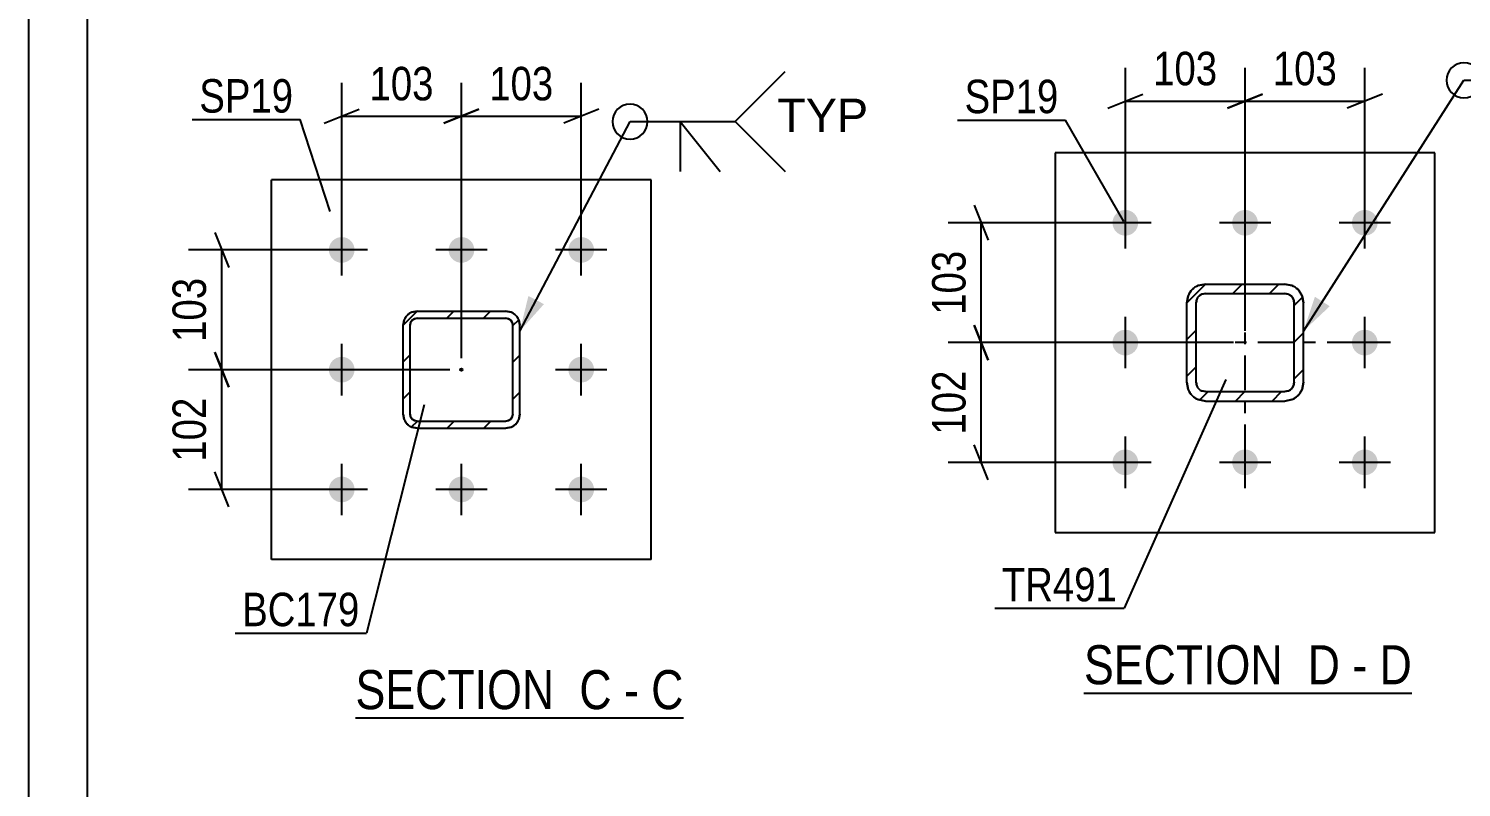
# Model space of a CAD drawing. Header units: millimetres. Extents: x 0 to 841, y 0 to 594.
# Drawn here: x 0 to 122.6, y 83.9 to 148.9 of the extents above; entities that cross this region are included whole.
import ezdxf

# ---------------------------------------------------------------- set-up
doc = ezdxf.new("R2010")
doc.units = ezdxf.units.MM
doc.linetypes.add('DXK_LINE_DOT2', pattern=[3.9198, 1.9599, -1.9599])
doc.linetypes.add('DXK_LINE_DOT3', pattern=[5.9187, 2.979, -0.9799, 0.9799, -0.9799])
doc.styles.add('Arial', font='ARIAL.TTF', dxfattribs={"height": 0.2})
doc.styles.add('Arial Narrow', font='ARIALN.TTF', dxfattribs={"height": 0.2})

# ---------------------------------------------------------------- blocks, each defined once
blk = doc.blocks.new('Unknown-122569384-18 - 2078')
at = {"color": 6, "linetype": 'Continuous'}
blk.add_line((90.34, 92.02), (118.41, 92.02), dxfattribs=at)
at = {"color": 0, "linetype": 'Continuous'}
for points in [[(108.44, 92.77), (108.44, 96.27), (90.34, 96.27), (90.34, 92.77)], [(112.26, 92.77), (112.26, 96.27), (109.49, 96.27), (109.49, 92.77)], [(114.59, 92.77), (114.59, 96.27), (113.31, 96.27), (113.31, 92.77)], [(118.41, 92.77), (118.41, 96.27), (115.64, 96.27), (115.64, 92.77)]]:
    blk.add_wipeout(points, dxfattribs=at)
at = {"color": 7, "linetype": 'Continuous', "style": 'Arial Narrow'}
for s, p in [('SECTION ', (90.34, 92.77)), ('D', (109.49, 92.77)), ('D', (115.64, 92.77)), ('-', (113.31, 92.77))]:
    blk.add_text(s, height=3.34, dxfattribs=at).set_placement(p)
blk = doc.blocks.new('Unknown-122569384-1133')
at = {"color": 5, "linetype": 'Continuous'}
for p, q in [((0, 594), (0, 0)), ((5, 589), (5, 5))]:
    blk.add_line(p, q, dxfattribs=at)
blk = doc.blocks.new('Unknown-122569384-20 - 18631')
at = {"color": 6, "linetype": 'Continuous'}
blk.add_line((27.98, 89.89), (56.05, 89.89), dxfattribs=at)
at = {"color": 0, "linetype": 'Continuous'}
for points in [[(46.09, 90.64), (46.09, 94.14), (27.98, 94.14), (27.98, 90.64)], [(49.91, 90.64), (49.91, 94.14), (47.14, 94.14), (47.14, 90.64)], [(52.24, 90.64), (52.24, 94.14), (50.96, 94.14), (50.96, 90.64)], [(56.05, 90.64), (56.05, 94.14), (53.29, 94.14), (53.29, 90.64)]]:
    blk.add_wipeout(points, dxfattribs=at)
at = {"color": 7, "linetype": 'Continuous', "style": 'Arial Narrow'}
for s, p in [('SECTION ', (27.98, 90.64)), ('C', (47.14, 90.64)), ('C', (53.29, 90.64)), ('-', (50.96, 90.64))]:
    blk.add_text(s, height=3.34, dxfattribs=at).set_placement(p)
blk = doc.blocks.new('Bolt-122569384-2171 - 2078')
at = {"linetype": 'Continuous'}
for points in [[(93.88, 131.16, -1), (93.88, 133.36, -1)], [(104.13, 131.16, -1), (104.13, 133.36, -1)], [(114.38, 131.16, -1), (114.38, 133.36, -1)], [(93.88, 120.91, -1), (93.88, 123.11, -1)], [(114.38, 120.91, -1), (114.38, 123.11, -1)], [(93.88, 110.66, -1), (93.88, 112.86, -1)], [(104.13, 110.66, -1), (104.13, 112.86, -1)], [(114.38, 110.66, -1), (114.38, 112.86, -1)]]:
    blk.add_hatch(color=1, dxfattribs=at).paths.add_polyline_path(points)
at = {"color": 1, "linetype": 'Continuous'}
for p, q in [((93.88, 130.06), (93.88, 134.46)), ((104.13, 130.06), (104.13, 134.46)), ((114.38, 130.06), (114.38, 134.46)), ((96.08, 132.26), (91.68, 132.26)), ((106.33, 132.26), (101.93, 132.26)), ((116.58, 132.26), (112.18, 132.26)), ((93.88, 119.81), (93.88, 124.21)), ((114.38, 119.81), (114.38, 124.21)), ((96.08, 122.01), (91.68, 122.01)), ((116.58, 122.01), (112.18, 122.01)), ((93.88, 109.56), (93.88, 113.96)), ((104.13, 109.56), (104.13, 113.96)), ((114.38, 109.56), (114.38, 113.96)), ((96.08, 111.76), (91.68, 111.76)), ((106.33, 111.76), (101.93, 111.76)), ((116.58, 111.76), (112.18, 111.76))]:
    blk.add_line(p, q, dxfattribs=at)
blk = doc.blocks.new('Part-122569384-2127 - 2078')
at = {"linetype": 'Continuous'}
h = blk.add_hatch(dxfattribs=at)
h.set_pattern_fill('', scale=0.7, style=0, pattern_type=0)
h.set_pattern_definition([(45, (100.7278, 127.0093), (-1.57154, 1.57154), [])])
h.paths.add_polyline_path([(107.53, 127.01), (100.73, 127.01), (100.12, 126.89), (99.6, 126.54), (99.25, 126.02), (99.13, 125.41), (99.13, 118.61), (99.25, 118), (99.6, 117.48), (100.12, 117.13), (100.73, 117.01), (107.53, 117.01), (108.14, 117.13), (108.66, 117.48), (109.01, 118), (109.13, 118.61), (109.13, 125.41), (109.01, 126.02), (108.66, 126.54), (108.14, 126.89)])
h.paths.add_polyline_path([(108.27, 125.72), (108.33, 125.41), (108.33, 118.61), (108.27, 118.3), (108.09, 118.04), (107.83, 117.87), (107.53, 117.81), (100.73, 117.81), (100.42, 117.87), (100.16, 118.04), (99.99, 118.3), (99.93, 118.61), (99.93, 125.41), (99.99, 125.72), (100.16, 125.97), (100.42, 126.15), (100.73, 126.21), (107.53, 126.21), (107.83, 126.15), (108.09, 125.97)])
at = {"color": 7, "linetype": 'DXK_LINE_DOT3'}
for p, q in [((104.13, 112.01), (104.13, 132.01)), ((114.13, 122.01), (94.13, 122.01))]:
    blk.add_line(p, q, dxfattribs=at)
at = {"color": 7, "linetype": 'DXK_LINE_DOT2'}
for p, q in [((100.12, 126.89), (100.73, 127.01)), ((100.73, 127.01), (107.53, 127.01)), ((107.53, 127.01), (108.14, 126.89)), ((99.13, 125.41), (99.25, 126.02)), ((99.13, 118.61), (99.13, 125.41)), ((99.99, 125.72), (99.93, 125.41)), ((99.93, 118.61), (99.93, 125.41)), ((100.73, 126.21), (100.42, 126.15)), ((100.73, 126.21), (107.53, 126.21)), ((107.83, 126.15), (107.53, 126.21)), ((108.33, 125.41), (108.27, 125.72)), ((108.33, 118.61), (108.33, 125.41)), ((109.01, 126.02), (109.13, 125.41)), ((109.13, 118.61), (109.13, 125.41)), ((99.25, 118), (99.13, 118.61)), ((99.93, 118.61), (99.99, 118.3)), ((100.42, 117.87), (100.73, 117.81)), ((100.73, 117.81), (107.53, 117.81)), ((107.53, 117.81), (107.83, 117.87)), ((108.27, 118.3), (108.33, 118.61)), ((109.13, 118.61), (109.01, 118)), ((100.73, 117.01), (100.12, 117.13)), ((100.73, 117.01), (107.53, 117.01)), ((108.14, 117.13), (107.53, 117.01))]:
    blk.add_line(p, q, dxfattribs=at)
at = {"color": 2, "linetype": 'Continuous'}
for p, q in [((100.73, 127.01), (100.12, 126.89)), ((100.73, 127.01), (107.53, 127.01)), ((108.14, 126.89), (107.53, 127.01)), ((99.25, 126.02), (99.13, 125.41)), ((99.13, 118.61), (99.13, 125.41)), ((99.93, 125.41), (99.99, 125.72)), ((99.93, 118.61), (99.93, 125.41)), ((100.42, 126.15), (100.73, 126.21)), ((100.73, 126.21), (107.53, 126.21)), ((107.53, 126.21), (107.83, 126.15)), ((108.27, 125.72), (108.33, 125.41)), ((108.33, 118.61), (108.33, 125.41)), ((109.13, 125.41), (109.01, 126.02)), ((109.13, 118.61), (109.13, 125.41)), ((99.13, 118.61), (99.25, 118)), ((99.99, 118.3), (99.93, 118.61)), ((100.73, 117.81), (100.42, 117.87)), ((100.73, 117.81), (107.53, 117.81)), ((107.83, 117.87), (107.53, 117.81)), ((108.33, 118.61), (108.27, 118.3)), ((109.01, 118), (109.13, 118.61)), ((100.12, 117.13), (100.73, 117.01)), ((100.73, 117.01), (107.53, 117.01)), ((107.53, 117.01), (108.14, 117.13))]:
    blk.add_line(p, q, dxfattribs=at)
at = {"color": 7, "linetype": 'DXK_LINE_DOT2'}
for centre, radius, start, end in [((100.73, 125.41), 1.6, 112.5, 157.5), ((107.53, 125.41), 1.6, 22.5, 67.5), ((100.73, 125.41), 0.8, 112.5, 157.5), ((107.53, 125.41), 0.8, 22.5, 67.5), ((100.73, 118.61), 1.6, 202.5, 247.5), ((100.73, 118.61), 0.8, 202.5, 247.5), ((107.53, 118.61), 0.8, 292.5, 337.5), ((107.53, 118.61), 1.6, 292.5, 337.5)]:
    blk.add_arc(centre, radius, start, end, dxfattribs=at)
at = {"color": 2, "linetype": 'Continuous'}
for centre, radius, start, end in [((100.73, 125.41), 1.6, 112.5, 157.5), ((107.53, 125.41), 1.6, 22.5, 67.5), ((100.73, 125.41), 0.8, 112.5, 157.5), ((107.53, 125.41), 0.8, 22.5, 67.5), ((100.73, 118.61), 1.6, 202.5, 247.5), ((100.73, 118.61), 0.8, 202.5, 247.5), ((107.53, 118.61), 0.8, 292.5, 337.5), ((107.53, 118.61), 1.6, 292.5, 337.5)]:
    blk.add_arc(centre, radius, start, end, dxfattribs=at)
blk = doc.blocks.new('Part-122569384-2230 - 2078')
at = {"color": 2, "linetype": 'Continuous'}
for p, q in [((120.38, 138.26), (87.88, 138.26)), ((87.88, 138.26), (87.88, 105.76)), ((120.38, 105.76), (120.38, 138.26)), ((87.88, 105.76), (120.38, 105.76))]:
    blk.add_line(p, q, dxfattribs=at)
blk = doc.blocks.new('Part-122569384-18753 - 18631')
at = {"linetype": 'Continuous'}
h = blk.add_hatch(dxfattribs=at)
h.set_pattern_fill('', scale=0.7, style=0, pattern_type=0)
h.set_pattern_definition([(45, (33.2502, 124.692), (-1.57154, 1.57154), [])])
h.paths.add_polyline_path([(40.85, 124.69), (33.25, 124.69), (32.79, 124.6), (32.4, 124.34), (32.14, 123.95), (32.05, 123.49), (32.05, 115.89), (32.14, 115.43), (32.4, 115.04), (32.79, 114.78), (33.25, 114.69), (40.85, 114.69), (41.31, 114.78), (41.7, 115.04), (41.96, 115.43), (42.05, 115.89), (42.05, 123.49), (41.96, 123.95), (41.7, 124.34), (41.31, 124.6)])
h.paths.add_polyline_path([(41.4, 123.72), (41.45, 123.49), (41.45, 115.89), (41.4, 115.66), (41.27, 115.47), (41.08, 115.34), (40.85, 115.29), (33.25, 115.29), (33.02, 115.34), (32.83, 115.47), (32.7, 115.66), (32.65, 115.89), (32.65, 123.49), (32.7, 123.72), (32.83, 123.92), (33.02, 124.05), (33.25, 124.09), (40.85, 124.09), (41.08, 124.05), (41.27, 123.92)])
blk.add_hatch(color=246, dxfattribs=at).paths.add_polyline_path([(37.05, 119.59, -1), (37.05, 119.79, -1)])
at = {"color": 7, "linetype": 'DXK_LINE_DOT2'}
for p, q in [((32.05, 123.49), (32.14, 123.95)), ((32.83, 123.92), (32.7, 123.72)), ((32.79, 124.6), (33.25, 124.69)), ((33.02, 124.05), (32.83, 123.92)), ((33.25, 124.09), (33.02, 124.05)), ((33.25, 124.69), (40.85, 124.69)), ((33.25, 124.09), (40.85, 124.09)), ((40.85, 124.69), (41.31, 124.6)), ((41.08, 124.05), (40.85, 124.09)), ((41.27, 123.92), (41.08, 124.05)), ((41.4, 123.72), (41.27, 123.92)), ((41.96, 123.95), (42.05, 123.49)), ((32.05, 115.89), (32.05, 123.49)), ((32.7, 123.72), (32.65, 123.49)), ((32.65, 115.89), (32.65, 123.49)), ((41.45, 123.49), (41.4, 123.72)), ((41.45, 115.89), (41.45, 123.49)), ((42.05, 115.89), (42.05, 123.49)), ((32.14, 115.43), (32.05, 115.89)), ((32.65, 115.89), (32.7, 115.66)), ((32.7, 115.66), (32.83, 115.47)), ((32.83, 115.47), (33.02, 115.34)), ((33.02, 115.34), (33.25, 115.29)), ((33.25, 115.29), (40.85, 115.29)), ((40.85, 115.29), (41.08, 115.34)), ((41.08, 115.34), (41.27, 115.47)), ((41.27, 115.47), (41.4, 115.66)), ((41.4, 115.66), (41.45, 115.89)), ((42.05, 115.89), (41.96, 115.43)), ((33.25, 114.69), (32.79, 114.78)), ((33.25, 114.69), (40.85, 114.69)), ((41.31, 114.78), (40.85, 114.69))]:
    blk.add_line(p, q, dxfattribs=at)
at = {"color": 2, "linetype": 'Continuous'}
for p, q in [((32.14, 123.95), (32.05, 123.49)), ((32.7, 123.72), (32.83, 123.92)), ((33.25, 124.69), (32.79, 124.6)), ((32.83, 123.92), (33.02, 124.05)), ((33.02, 124.05), (33.25, 124.09)), ((33.25, 124.69), (40.85, 124.69)), ((33.25, 124.09), (40.85, 124.09)), ((41.31, 124.6), (40.85, 124.69)), ((40.85, 124.09), (41.08, 124.05)), ((41.08, 124.05), (41.27, 123.92)), ((41.27, 123.92), (41.4, 123.72)), ((42.05, 123.49), (41.96, 123.95)), ((32.05, 115.89), (32.05, 123.49)), ((32.65, 123.49), (32.7, 123.72)), ((32.65, 115.89), (32.65, 123.49)), ((41.4, 123.72), (41.45, 123.49)), ((41.45, 115.89), (41.45, 123.49)), ((42.05, 115.89), (42.05, 123.49)), ((32.05, 115.89), (32.14, 115.43)), ((32.7, 115.66), (32.65, 115.89)), ((32.83, 115.47), (32.7, 115.66)), ((33.02, 115.34), (32.83, 115.47)), ((33.25, 115.29), (33.02, 115.34)), ((33.25, 115.29), (40.85, 115.29)), ((41.08, 115.34), (40.85, 115.29)), ((41.27, 115.47), (41.08, 115.34)), ((41.4, 115.66), (41.27, 115.47)), ((41.45, 115.89), (41.4, 115.66)), ((41.96, 115.43), (42.05, 115.89)), ((32.79, 114.78), (33.25, 114.69)), ((33.25, 114.69), (40.85, 114.69)), ((40.85, 114.69), (41.31, 114.78))]:
    blk.add_line(p, q, dxfattribs=at)
at = {"color": 7, "linetype": 'DXK_LINE_DOT3'}
blk.add_line((37.05, 119.69), (37.05, 119.69), dxfattribs=at)
at = {"color": 246, "linetype": 'DXK_LINE_DOT2'}
blk.add_line((37.05, 119.69), (37.05, 119.69), dxfattribs=at)
at = {"color": 246, "linetype": 'Continuous'}
blk.add_circle((37.05, 119.69), 0.1, dxfattribs=at)
at = {"color": 7, "linetype": 'DXK_LINE_DOT2'}
for centre, start, end in [((33.25, 123.49), 112.5, 157.5), ((40.85, 123.49), 22.5, 67.5), ((33.25, 115.89), 202.5, 247.5), ((40.85, 115.89), 292.5, 337.5)]:
    blk.add_arc(centre, 1.2, start, end, dxfattribs=at)
at = {"color": 2, "linetype": 'Continuous'}
for centre, start, end in [((33.25, 123.49), 112.5, 157.5), ((40.85, 123.49), 22.5, 67.5), ((33.25, 115.89), 202.5, 247.5), ((40.85, 115.89), 292.5, 337.5)]:
    blk.add_arc(centre, 1.2, start, end, dxfattribs=at)
blk = doc.blocks.new('Part-122569384-18650 - 18631')
at = {"color": 2, "linetype": 'Continuous'}
for p, q in [((53.3, 135.94), (20.8, 135.94)), ((20.8, 103.44), (20.8, 135.94)), ((53.3, 103.44), (53.3, 135.94)), ((53.3, 103.44), (20.8, 103.44))]:
    blk.add_line(p, q, dxfattribs=at)
blk = doc.blocks.new('Bolt-122569384-18766 - 18631')
at = {"linetype": 'Continuous'}
for points in [[(26.8, 128.84, -1), (26.8, 131.04, -1)], [(37.05, 128.84, -1), (37.05, 131.04, -1)], [(47.3, 128.84, -1), (47.3, 131.04, -1)], [(26.8, 118.59, -1), (26.8, 120.79, -1)], [(47.3, 118.59, -1), (47.3, 120.79, -1)], [(26.8, 108.34, -1), (26.8, 110.54, -1)], [(37.05, 108.34, -1), (37.05, 110.54, -1)], [(47.3, 108.34, -1), (47.3, 110.54, -1)]]:
    blk.add_hatch(color=1, dxfattribs=at).paths.add_polyline_path(points)
at = {"color": 1, "linetype": 'Continuous'}
for p, q in [((26.8, 127.74), (26.8, 132.14)), ((37.05, 127.74), (37.05, 132.14)), ((47.3, 127.74), (47.3, 132.14)), ((29, 129.94), (24.6, 129.94)), ((39.25, 129.94), (34.85, 129.94)), ((49.5, 129.94), (45.1, 129.94)), ((26.8, 117.49), (26.8, 121.89)), ((47.3, 117.49), (47.3, 121.89)), ((29, 119.69), (24.6, 119.69)), ((49.5, 119.69), (45.1, 119.69)), ((26.8, 107.24), (26.8, 111.64)), ((37.05, 107.24), (37.05, 111.64)), ((47.3, 107.24), (47.3, 111.64)), ((29, 109.44), (24.6, 109.44)), ((39.25, 109.44), (34.85, 109.44)), ((49.5, 109.44), (45.1, 109.44))]:
    blk.add_line(p, q, dxfattribs=at)
blk = doc.blocks.new('StraightDimension-122569384-2274 - 2078')
at = {"color": 7, "linetype": 'Continuous'}
for p, q in [((80.95, 123.51), (82.15, 120.51)), ((103.13, 122.01), (78.7, 122.01)), ((81.55, 111.76), (81.55, 122.01)), ((82.15, 110.26), (80.95, 113.26)), ((92.88, 111.76), (78.7, 111.76))]:
    blk.add_line(p, q, dxfattribs=at)
at = {"color": 0}
blk.add_wipeout([(80.8, 120.23), (76.6, 120.23), (76.6, 113.54), (80.8, 113.54)], dxfattribs=at)
at = {"color": 3, "style": 'Arial Narrow'}
blk.add_text('102', height=2.863, rotation=90.0002, dxfattribs=at).set_placement((80.2, 114.14))
blk = doc.blocks.new('StraightDimension-122569384-2284 - 2078')
at = {"color": 7, "linetype": 'Continuous'}
for p, q in [((80.95, 133.76), (82.15, 130.76)), ((92.88, 132.26), (78.7, 132.26)), ((81.55, 122.01), (81.55, 132.26)), ((82.15, 120.51), (80.95, 123.51)), ((103.13, 122.01), (78.7, 122.01))]:
    blk.add_line(p, q, dxfattribs=at)
at = {"color": 0}
blk.add_wipeout([(80.8, 130.48), (76.6, 130.48), (76.6, 123.79), (80.8, 123.79)], dxfattribs=at)
at = {"color": 3, "style": 'Arial Narrow'}
blk.add_text('103', height=2.863, rotation=90.0002, dxfattribs=at).set_placement((80.2, 124.39))
blk = doc.blocks.new('StraightDimension-122569384-2295 - 2078')
at = {"color": 7, "linetype": 'Continuous'}
for p, q in [((93.88, 133.26), (93.88, 145.53)), ((104.13, 123.01), (104.13, 145.53)), ((92.38, 142.08), (95.38, 143.28)), ((93.88, 142.68), (104.13, 142.68)), ((105.63, 143.28), (102.63, 142.08))]:
    blk.add_line(p, q, dxfattribs=at)
at = {"color": 0}
blk.add_wipeout([(102.34, 143.43), (102.34, 147.63), (95.66, 147.63), (95.66, 143.43)], dxfattribs=at)
at = {"color": 3, "style": 'Arial Narrow'}
blk.add_text('103', height=2.863, dxfattribs=at).set_placement((96.26, 144.03))
blk = doc.blocks.new('StraightDimension-122569384-2305 - 2078')
at = {"color": 7, "linetype": 'Continuous'}
for p, q in [((104.13, 123.01), (104.13, 145.53)), ((114.38, 133.26), (114.38, 145.53)), ((102.63, 142.08), (105.63, 143.28)), ((104.13, 142.68), (114.38, 142.68)), ((115.88, 143.28), (112.88, 142.08))]:
    blk.add_line(p, q, dxfattribs=at)
at = {"color": 0}
blk.add_wipeout([(112.59, 143.43), (112.59, 147.63), (105.91, 147.63), (105.91, 143.43)], dxfattribs=at)
at = {"color": 3, "style": 'Arial Narrow'}
blk.add_text('103', height=2.863, dxfattribs=at).set_placement((106.51, 144.03))
blk = doc.blocks.new('StraightDimension-122569384-18967 - 18631')
at = {"color": 7, "linetype": 'Continuous'}
for p, q in [((37.05, 120.69), (37.05, 144.24)), ((47.3, 130.94), (47.3, 144.24)), ((35.55, 140.79), (38.55, 141.99)), ((37.05, 141.39), (47.3, 141.39)), ((48.8, 141.99), (45.8, 140.79))]:
    blk.add_line(p, q, dxfattribs=at)
at = {"color": 0}
blk.add_wipeout([(45.52, 142.14), (45.52, 146.34), (38.83, 146.34), (38.83, 142.14)], dxfattribs=at)
at = {"color": 3, "style": 'Arial Narrow'}
blk.add_text('103', height=2.863, dxfattribs=at).set_placement((39.43, 142.74))
blk = doc.blocks.new('StraightDimension-122569384-18968 - 18631')
at = {"color": 7, "linetype": 'Continuous'}
for p, q in [((26.8, 130.94), (26.8, 144.24)), ((37.05, 120.69), (37.05, 144.24)), ((25.3, 140.79), (28.3, 141.99)), ((26.8, 141.39), (37.05, 141.39)), ((38.55, 141.99), (35.55, 140.79))]:
    blk.add_line(p, q, dxfattribs=at)
at = {"color": 0}
blk.add_wipeout([(35.27, 142.14), (35.27, 146.34), (28.58, 146.34), (28.58, 142.14)], dxfattribs=at)
at = {"color": 3, "style": 'Arial Narrow'}
blk.add_text('103', height=2.863, dxfattribs=at).set_placement((29.18, 142.74))
blk = doc.blocks.new('StraightDimension-122569384-19014 - 18631')
at = {"color": 7, "linetype": 'Continuous'}
for p, q in [((15.93, 131.44), (17.13, 128.44)), ((25.8, 129.94), (13.68, 129.94)), ((16.53, 119.69), (16.53, 129.94)), ((17.13, 118.19), (15.93, 121.19)), ((36.05, 119.69), (13.68, 119.69))]:
    blk.add_line(p, q, dxfattribs=at)
at = {"color": 0}
blk.add_wipeout([(15.78, 128.16), (11.58, 128.16), (11.58, 121.47), (15.78, 121.47)], dxfattribs=at)
at = {"color": 3, "style": 'Arial Narrow'}
blk.add_text('103', height=2.863, rotation=90.0002, dxfattribs=at).set_placement((15.18, 122.07))
blk = doc.blocks.new('StraightDimension-122569384-19015 - 18631')
at = {"color": 7, "linetype": 'Continuous'}
for p, q in [((15.93, 121.19), (17.13, 118.19)), ((36.05, 119.69), (13.68, 119.69)), ((16.53, 109.44), (16.53, 119.69)), ((17.13, 107.94), (15.93, 110.94)), ((25.8, 109.44), (13.68, 109.44))]:
    blk.add_line(p, q, dxfattribs=at)
at = {"color": 0}
blk.add_wipeout([(15.78, 117.91), (11.58, 117.91), (11.58, 111.22), (15.78, 111.22)], dxfattribs=at)
at = {"color": 3, "style": 'Arial Narrow'}
blk.add_text('102', height=2.863, rotation=90.0002, dxfattribs=at).set_placement((15.18, 111.82))
blk = doc.blocks.new('Mark-122569384-2226 - 2078')
at = {"color": 0}
blk.add_wipeout([(88.16, 141.64), (88.16, 144.64), (80.12, 144.64), (80.12, 141.64)], dxfattribs=at)
blk.add_wipeout([(88.16, 141.64), (88.16, 144.64), (80.12, 144.64), (80.12, 141.64)], dxfattribs=at)
at = {"color": 30, "linetype": 'Continuous'}
for p in [(79.52, 141.04), (93.76, 132.38)]:
    blk.add_line(p, (88.76, 141.04), dxfattribs=at)
at = {"color": 3, "style": 'Arial Narrow'}
blk.add_text('SP19', height=2.863, dxfattribs=at).set_placement((80.12, 141.64))
blk = doc.blocks.new('Mark-122569384-2123 - 2078')
at = {"color": 0}
blk.add_wipeout([(93.17, 99.87), (93.17, 102.87), (83.31, 102.87), (83.31, 99.87)], dxfattribs=at)
blk.add_wipeout([(93.17, 99.87), (93.17, 102.87), (83.31, 102.87), (83.31, 99.87)], dxfattribs=at)
at = {"color": 30, "linetype": 'Continuous'}
for p in [(102.49, 118.86), (82.71, 99.27)]:
    blk.add_line(p, (93.77, 99.27), dxfattribs=at)
at = {"color": 3, "style": 'Arial Narrow'}
blk.add_text('TR491', height=2.863, dxfattribs=at).set_placement((83.31, 99.87))
blk = doc.blocks.new('WeldMark-122569384-2315 - 2078')
at = {"linetype": 'Continuous'}
blk.add_hatch(color=30, dxfattribs=at).paths.add_polyline_path([(111.38, 125.12), (109.13, 123), (110.11, 125.93)])
at = {"color": 30, "linetype": 'Continuous'}
for p, q in [((109.13, 123), (122.87, 144.46)), ((122.87, 144.46), (131.87, 144.46))]:
    blk.add_line(p, q, dxfattribs=at)
at = {"color": 3, "linetype": 'Continuous'}
for q in [(130.58, 140.18), (127.16, 140.18)]:
    blk.add_line((127.16, 144.46), q, dxfattribs=at)
for start, end in [(90, 270), (270, 90)]:
    blk.add_arc((122.87, 144.46), 1.5, start, end, dxfattribs=at)
at = {"color": 0, "linetype": 'Continuous'}
blk.add_wipeout([(143.24, 143.56), (143.24, 146.56), (135.47, 146.56), (135.47, 143.56)], dxfattribs=at)
blk.add_wipeout([(143.24, 143.56), (143.24, 146.56), (135.47, 146.56), (135.47, 143.56)], dxfattribs=at)
at = {"color": 3, "linetype": 'Continuous'}
for q in [(136.16, 148.75), (136.16, 140.18)]:
    blk.add_line((131.87, 144.46), q, dxfattribs=at)
at = {"color": 3, "linetype": 'Continuous', "style": 'Arial'}
blk.add_text('TYP', height=2.865, dxfattribs=at).set_placement((135.47, 143.56))
blk = doc.blocks.new('Mark-122569384-19060 - 18631')
at = {"color": 0}
blk.add_wipeout([(22.65, 141.69), (22.65, 144.69), (14.61, 144.69), (14.61, 141.69)], dxfattribs=at)
blk.add_wipeout([(22.65, 141.69), (22.65, 144.69), (14.61, 144.69), (14.61, 141.69)], dxfattribs=at)
at = {"color": 30, "linetype": 'Continuous'}
for p in [(14.01, 141.09), (25.81, 133.24)]:
    blk.add_line(p, (23.25, 141.09), dxfattribs=at)
at = {"color": 3, "style": 'Arial Narrow'}
blk.add_text('SP19', height=2.863, dxfattribs=at).set_placement((14.61, 141.69))
blk = doc.blocks.new('Mark-122569384-19063 - 18631')
at = {"color": 0}
blk.add_wipeout([(28.33, 97.74), (28.33, 100.74), (18.28, 100.74), (18.28, 97.74)], dxfattribs=at)
blk.add_wipeout([(28.33, 97.74), (28.33, 100.74), (18.28, 100.74), (18.28, 97.74)], dxfattribs=at)
at = {"color": 30, "linetype": 'Continuous'}
for p in [(33.87, 116.68), (17.68, 97.14)]:
    blk.add_line(p, (28.93, 97.14), dxfattribs=at)
at = {"color": 3, "style": 'Arial Narrow'}
blk.add_text('BC179', height=2.863, dxfattribs=at).set_placement((18.28, 97.74))
blk = doc.blocks.new('WeldMark-122569384-19077 - 18631')
at = {"linetype": 'Continuous'}
blk.add_hatch(color=30, dxfattribs=at).paths.add_polyline_path([(44.11, 125.3), (42.05, 123), (42.78, 126)])
at = {"color": 30, "linetype": 'Continuous'}
for p, q in [((42.05, 123), (51.48, 140.92)), ((51.48, 140.92), (60.48, 140.92))]:
    blk.add_line(p, q, dxfattribs=at)
at = {"color": 3, "linetype": 'Continuous'}
for q in [(59.2, 136.64), (55.77, 136.64)]:
    blk.add_line((55.77, 140.92), q, dxfattribs=at)
for start, end in [(90, 270), (270, 90)]:
    blk.add_arc((51.48, 140.92), 1.5, start, end, dxfattribs=at)
at = {"color": 0, "linetype": 'Continuous'}
blk.add_wipeout([(71.86, 140.02), (71.86, 143.02), (64.08, 143.02), (64.08, 140.02)], dxfattribs=at)
blk.add_wipeout([(71.86, 140.02), (71.86, 143.02), (64.08, 143.02), (64.08, 140.02)], dxfattribs=at)
at = {"color": 3, "linetype": 'Continuous'}
for q in [(64.77, 145.21), (64.77, 136.64)]:
    blk.add_line((60.48, 140.92), q, dxfattribs=at)
at = {"color": 3, "linetype": 'Continuous', "style": 'Arial'}
blk.add_text('TYP', height=2.865, dxfattribs=at).set_placement((64.08, 140.02))

msp = doc.modelspace()

# ---------------------------------------------------------------- block references
for name in ['Part-122569384-2230 - 2078', 'Part-122569384-18650 - 18631', 'Bolt-122569384-2171 - 2078', 'Bolt-122569384-18766 - 18631', 'Part-122569384-2127 - 2078', 'Part-122569384-18753 - 18631', 'Unknown-122569384-18 - 2078']:
    msp.add_blockref(name, (0, 0))

# ---------------------------------------------------------------- next in the draw order: block references
msp.add_blockref('Unknown-122569384-1133', (0, 0))

# ---------------------------------------------------------------- next in the draw order: block references
for name in ['StraightDimension-122569384-18967 - 18631', 'StraightDimension-122569384-2274 - 2078', 'Unknown-122569384-20 - 18631']:
    msp.add_blockref(name, (0, 0))

# ---------------------------------------------------------------- next in the draw order: block references
for name in ['StraightDimension-122569384-18968 - 18631', 'WeldMark-122569384-19077 - 18631', 'StraightDimension-122569384-2284 - 2078', 'Mark-122569384-2123 - 2078']:
    msp.add_blockref(name, (0, 0))

# ---------------------------------------------------------------- next in the draw order: block references
for name in ['StraightDimension-122569384-2295 - 2078', 'Mark-122569384-19060 - 18631', 'StraightDimension-122569384-19014 - 18631']:
    msp.add_blockref(name, (0, 0))

# ---------------------------------------------------------------- next in the draw order: block references
for name in ['StraightDimension-122569384-2305 - 2078', 'Mark-122569384-2226 - 2078', 'StraightDimension-122569384-19015 - 18631']:
    msp.add_blockref(name, (0, 0))

# ---------------------------------------------------------------- next in the draw order: block references
for name in ['WeldMark-122569384-2315 - 2078', 'Mark-122569384-19063 - 18631']:
    msp.add_blockref(name, (0, 0))

doc.saveas('drawing.dxf')
